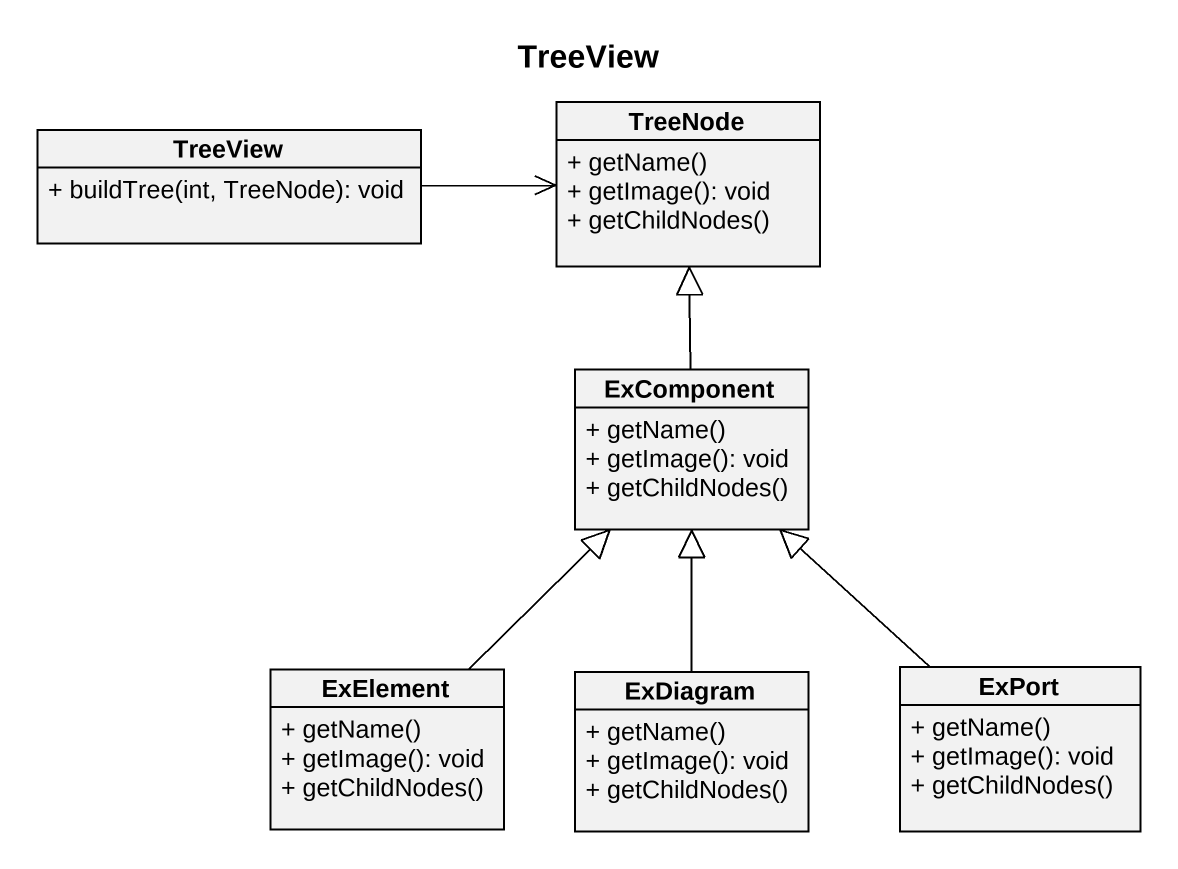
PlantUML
@startuml
title TreeView
hide circle
hide empty members
skinparam classAttributeIconSize 0
class TreeView {
  + buildTree(int, TreeNode): void
}
class TreeNode {
  + getName()
  + getImage(): void
  + getChildNodes()
}
class ExComponent {
  + getName()
  + getImage(): void
  + getChildNodes()
}
class ExElement {
  + getName()
  + getImage(): void
  + getChildNodes()
}
class ExDiagram {
  + getName()
  + getImage(): void
  + getChildNodes()
}
class ExPort {
  + getName()
  + getImage(): void
  + getChildNodes()
}
TreeView -right-> TreeNode
ExComponent -up-|> TreeNode
ExElement -up-|> ExComponent
ExDiagram -up-|> ExComponent
ExPort -up-|> ExComponent
@enduml
